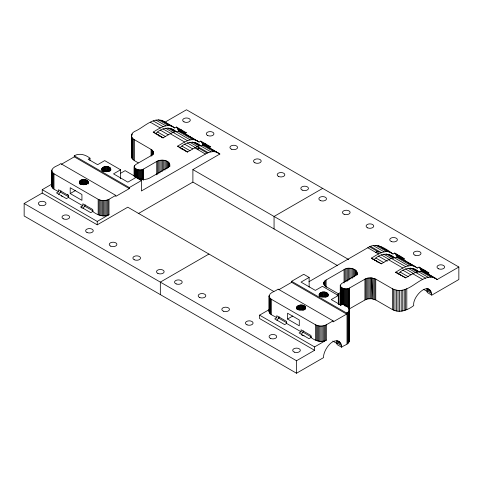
<?xml version="1.0" encoding="UTF-8"?>
<svg xmlns="http://www.w3.org/2000/svg" width="483" height="483" viewBox="0 0 483 483"><rect width="100%" height="100%" fill="white"/><g stroke="black" fill="none" stroke-linecap="round" stroke-linejoin="round"><path stroke-width="0.72" d="M138.289 162.856C135.832 161.207 131.684 160.03 131.461 156.474L131.461 135.645L132.571 132.97L134.449 131.479C143.3 128.218 154.62 114.562 164.842 122.259L186.486 109.768L458.85 267.014L458.85 279.512L431.796 295.131C429.399 279.186 412.077 296.924 413.756 305.546C407.887 310.098 399.447 313.479 392.383 309.555L375.744 299.949L371.487 298.705L371.53 277.882L367.974 278.045L365.836 278.673L349.511 288.019C346.583 290.657 336.965 287.439 341.68 283.497L354.884 275.871C361.93 270.184 348.279 265.759 344.065 269.623L326.11 279.989C323.061 281.184 323.061 285.489 326.11 286.685L338.969 294.105L338.969 304.519M79.309 181.825C79.828 185.653 87.151 185.695 88.214 182.151C87.302 178.233 78.753 178.565 79.309 183.135M101.859 168.809C102.378 172.636 109.695 172.679 110.758 169.135C109.768 165.047 100.802 165.645 101.841 170.553M328.102 294.401C327.383 298.138 320.078 298.156 319.185 294.509C320.38 290.512 329.249 291.201 328.084 296.151M169.72 166.617C170.867 159.837 161.056 158.859 156.715 161.461L143.505 169.08C140.577 171.719 130.959 168.501 135.675 164.558L151.082 155.665C153.932 154.548 153.932 150.527 151.082 149.416L133.411 139.104L131.962 137.462L131.461 135.645M115.763 195.374L108.989 199.292L108.989 214.645C103.603 217.64 97.21 214.959 92.754 211.518L92.754 209.519L82.834 203.79L82.834 205.794L68.405 197.462L68.405 195.458L58.479 189.734L58.479 191.733C56.336 189.994 52.098 189.33 51.729 186.003L51.729 170.65C52.454 166.496 58.129 166.061 60.749 163.616L115.763 195.374L115.763 196.418L129.293 188.605L129.293 187.567L74.279 155.804L74.279 156.842L129.293 188.605M51.729 186.003L51.826 185.315M131.461 156.474L131.587 155.55M333.113 320.863L326.339 324.775L326.339 340.129C321.316 342.906 315.224 340.835 311.004 337.526L311.004 335.522L301.084 329.798L301.084 331.797L286.654 323.465L286.654 321.467L276.735 315.737L276.735 317.742C274.398 315.719 269.58 315.151 269.079 311.493L269.079 296.139C269.804 291.986 275.479 291.545 278.099 289.1L333.113 320.863L333.113 321.901L346.643 314.095L346.643 313.05L291.629 281.287L291.629 282.332L346.643 314.095M269.079 311.493L269.176 310.798M338.317 304.417L338.317 295.493L331.26 299.569L340.708 305.027L342.507 303.982C346.323 304.924 352.813 310.128 346.643 313.05M341.608 347.199L341.119 344.101L336.609 341.499L337.098 344.596L341.608 347.199C343.938 345.176 348.762 344.614 349.257 340.95L349.257 309.712M296.713 307.091C296.791 311.082 304.199 311.203 305.54 307.858C304.978 304.121 298.361 304.091 296.713 307.091L296.713 308.402M169.72 165.132L169.002 166.52L167.535 167.704L149.579 178.07C146.035 179.93 141.531 179.93 137.987 178.07L125.127 170.65L120.732 173.186M58.697 194.414L61.015 190.851M83.046 208.469L85.364 204.913M276.946 320.416L279.265 316.86M301.295 334.478L303.614 330.915M182.846 132.36L184.681 133.719L186.341 132.759L176.422 127.029L174.761 127.989C168.072 122.096 159.215 128.478 153.22 132.094L163.139 137.824C168.905 134.63 175.897 128.943 182.846 132.36L199.111 142.05L200.771 141.09L210.691 146.82L209.03 147.774L210.304 148.51M197.275 140.692C190.326 137.269 183.335 142.962 177.569 146.156L187.368 152.012L197.378 146.421L200.089 145.594L205.058 145.594L207.195 146.421L219.856 154.023L192.892 169.593L192.892 182.091L337.695 265.692M371.349 258.236L371.469 258.103C377.465 254.481 386.328 248.099 393.011 253.998L394.671 253.038L404.597 258.767L402.937 259.721C396.247 253.829 387.384 260.21 381.389 263.833L371.349 258.236L376.432 260.965M395.698 272.291L395.825 272.158C401.814 268.542 410.677 262.16 417.366 268.053L419.027 267.099L428.946 272.823L427.286 273.783C420.596 267.89 411.739 274.272 405.744 277.888L395.698 272.291L400.781 275.026M155.496 133.869C160.791 128.001 170.125 125.713 176.313 131.69M179.845 147.931C185.14 142.062 194.474 139.774 200.662 145.751M374.277 259.413C379.535 253.768 388.598 251.969 394.563 257.699M398.101 273.933C403.39 268.065 412.73 265.783 418.912 271.754M74.279 155.804C79.315 152.731 85.678 154.771 89.989 158.189L89.989 160.422M61.395 164.28L74.279 156.842M89.989 158.189L88.184 159.233L97.632 164.685L104.69 160.61L120.593 169.787L120.593 178.716M273.879 291.539L127.772 207.189L97.24 224.818L42.226 193.055L42.226 189.662L52.013 184.011M341.119 344.101C334.447 333.892 322.928 350.253 323.568 357.613L296.514 373.232L24.15 215.986L24.15 203.488L42.226 193.055M58.479 191.733L56.487 192.886L66.406 198.616L68.405 197.462M70.204 193.562L81.929 200.33L81.929 194.498L70.204 187.73L70.204 193.562L75.433 190.544M120.593 169.787L113.529 173.862L127.862 182.139L135.983 177.454L141.392 180.582L141.392 190.99L205.426 154.023C209.169 151.855 213.969 150.593 218.02 152.67M81.868 208.034L80.836 206.941L82.834 205.794M129.293 187.567L141.392 180.582M208.203 152.67L197.378 146.421L199.159 148.432L197.36 149.47L199.159 148.432L207.225 153.087M92.754 211.518L90.756 212.671L80.836 206.941M42.226 189.662L97.24 221.425L108.989 214.645M138.192 213.667L192.892 182.091M208.94 254.046L160.332 282.114L160.332 294.612M322.668 188.388L274.06 216.456L274.06 228.954M291.629 281.287L303.729 274.302L309.138 277.429L309.138 287.095M278.745 289.77L291.629 282.332M309.138 277.429L301.024 282.114L315.357 290.392L322.421 286.31L338.317 295.493M308.903 281.728L367.762 247.749C375.587 242.176 384.601 247.815 391.176 252.639M259.576 315.151L314.59 346.915L314.59 350.302L259.576 318.538L259.576 315.151L269.363 309.5M367.762 247.749L378.581 253.998L377.628 251.468L375.828 252.404L377.628 251.468L381.359 252.639L370.539 246.39M276.735 317.742L274.736 318.895L284.656 324.618L286.654 323.465M287.554 319.046L299.279 325.814L299.279 319.981L287.554 313.213L287.554 319.046L292.783 316.033M338.293 293.785L340.213 292.674M337.086 295.198L338.969 294.105M301.084 331.797L299.086 332.95L309.005 338.68L311.004 337.526M348.901 288.321L348.901 309.15L365.836 299.502L367.974 298.874L371.487 298.705M372.701 278.045L372.701 298.874L371.53 277.882L375.744 279.12L392.383 288.725C396.797 291.038 402.399 291.038 406.813 288.725C415.664 285.465 426.984 271.808 437.206 279.512L458.85 267.014M314.59 346.915L326.339 340.129M24.15 203.488L296.514 360.735L314.59 350.302M51.729 170.65L52.104 172.014L53.975 173.777L98.164 199.292C101.472 201.025 105.674 201.025 108.989 199.292M269.079 296.139L269.454 297.504L271.325 299.261L315.514 324.775C318.822 326.508 323.024 326.508 326.339 324.775M108.717 166.913L108.717 171.495L105.819 171.103L103.718 171.556L103.718 166.979M86.167 179.93L86.167 184.512L83.275 184.12L81.168 184.578L81.168 179.996M326.375 292.529L326.375 297.111L323.55 296.574L321.388 296.924L321.388 292.342M303.831 305.546L303.831 310.128L301.006 309.591L298.838 309.941L298.838 305.359M199.159 148.432L194.601 147.774L205.426 154.023M301.893 335.311L304.055 335.818M186.341 132.759L178.432 130.519L182.194 132.626M210.063 146.609L202.782 144.574L204.665 145.631M181.077 148.758L182.405 149.144M207.793 147.387L209.694 148.112M176.422 127.029L177.949 129.299L185.502 133.459M200.771 141.09L202.305 143.354L209.851 147.514M403.866 259.329L396.205 255.302L394.671 253.038L403.758 259.462M428.832 273.752L420.554 269.363L419.027 267.099L428.107 273.523M182.544 131.497L177.539 128.689L181.385 129.897L183.443 133.326M206.893 145.558L201.888 142.745L205.728 143.952L207.497 146.778M163 120.907L172.926 126.637M401.095 258.369L415.525 266.701M425.445 272.43L435.37 278.154M165.464 122.622L174.761 127.989M184.681 133.719L199.111 142.05M211.578 149.247L219.856 154.023M382.192 247.749L393.011 253.998M404.814 260.808L406.07 261.532M407.326 262.257L417.366 268.053M427.286 273.783L437.206 279.512M160.863 120.08L170.789 125.809M180.708 131.539L195.138 139.865M205.058 145.594L215.877 151.843M378.213 245.569L389.038 251.818M398.958 257.542L413.388 265.873M423.307 271.603L433.227 277.327M158.478 119.802L168.398 125.532M178.318 131.261L192.747 139.587M202.667 145.317L213.492 151.565M375.828 245.292L386.648 251.54M396.573 257.264L411.003 265.596M420.922 271.325L430.842 277.049M155.9 120.08L165.82 125.809M175.74 131.539L190.169 139.865M200.089 145.594L210.914 151.843M373.25 245.569L384.07 251.818M393.989 257.542L408.419 265.873M428.264 277.327L412.705 268.403M170.101 128.339L175.685 131.557M194.456 142.394L200.034 145.618M388.356 254.342L393.935 257.566M392.534 256.968L393.772 257.687M167.939 127.989L174.755 131.925M192.288 142.044L199.105 145.987M386.189 253.992L393.627 258.29M410.538 268.053L417.982 272.346M153.189 120.907L163.109 126.637M173.029 132.36L187.458 140.692M391.278 258.369L405.708 266.701M415.634 272.43L425.553 278.154M165.512 128.17L172.956 132.469M189.861 142.231L197.306 146.53M383.768 254.179L391.206 258.477M408.117 268.24L415.555 272.533M369.561 246.813L377.628 251.468M162.994 128.901L171.054 133.556M187.344 142.956L195.404 147.611M381.244 254.909L389.304 259.558M405.593 268.965L413.653 273.62M150.412 122.259L160.332 127.989M170.251 133.719L184.681 142.05M388.507 259.721L402.937 268.053M412.856 273.783L422.776 279.512M160.332 130.175L168.392 134.829M184.681 144.236L192.741 148.891M378.581 256.183L387.263 261.194M402.937 270.245L410.997 274.893M157.609 132.022L165.669 136.671M181.958 146.077L190.024 150.732M375.865 258.025L383.925 262.68M400.214 272.086L408.274 276.735M427.962 288.719L429.894 289.83M426.839 288.568L430.709 290.802M431.307 292.034L426.797 289.426L427.286 292.529L431.796 295.131M153.22 132.094L163.139 137.824M177.569 146.156L187.489 151.879M371.469 258.103L381.389 263.833M395.825 272.158L405.744 277.888M427.159 290.887L431.669 293.489M423.609 289.365L427.533 291.629M192.892 169.593L348.732 259.57M337.774 340.787L339.706 341.904M336.657 340.642L340.521 342.87M336.977 342.954L341.487 345.556M332.769 341.058L337.345 343.697M60.176 191.98L68.858 196.992M84.525 206.036L93.207 211.047M278.425 317.983L286.485 322.638M302.781 332.044L311.457 337.056M182.532 149.018L187.368 152.012M158.183 134.962L163.019 137.957M424.949 272.587L420.554 269.363L421.562 271.923M400.6 258.526L396.205 255.302L397.213 257.862M380.35 246.39L381.733 247.411M207.195 146.421L208.571 147.436M428.403 273.245L423.983 269.961L426.048 273.39M404.054 259.19L399.64 255.905L401.699 259.335M425.143 271.561L427.467 273.463M400.793 257.505L403.118 259.401M414.571 269.248L415.7 270.196M390.222 255.193L391.351 256.135M196.321 143.24L197.45 144.188M171.972 129.184L173.095 130.132M376.305 261.098L377.289 262.088M158.056 135.089L159.04 136.085M61.444 195.748L62.367 196.72M67.68 194.311L68.405 195.458M348.883 339.585L349.257 340.95M202.305 143.354L203.313 145.914M177.949 129.299L178.964 131.853M406.813 288.725L406.813 309.555M405.593 289.329L405.593 310.152M404.229 289.812L404.229 310.635M402.75 290.162L402.75 310.992M401.192 290.38L401.192 311.209M399.598 290.452L399.598 311.281M398.004 290.38L398.004 311.209M396.446 290.162L396.446 310.992M394.967 289.812L394.967 310.635M393.603 289.329L393.603 310.152M392.383 288.725L392.383 309.555M375.744 279.12L375.744 299.949M374.832 278.673L374.832 299.502M373.812 278.311L373.812 299.14M370.334 277.828L370.334 298.657M369.139 277.882L369.139 298.711M367.974 278.045L367.974 298.874M366.863 278.311L366.863 299.14M365.836 278.673L365.836 299.502M364.925 279.12L364.925 299.949M357.118 272.563L357.118 274.797M357.07 273.293L357.07 274.785M356.961 271.838L356.961 274.815M356.605 271.144L356.605 274.863M356.049 270.486L356.049 275.69M355.313 269.894L355.313 275.841M354.419 269.375L354.419 276.813M353.393 268.953L353.393 277.133M352.258 268.633L352.258 278.305M351.044 268.421L351.044 278.093M349.789 268.331L349.789 279.494M349.511 288.019L349.511 308.848M349.167 309.017L349.167 341.644M348.883 311.076L348.883 342.314M348.527 268.361L348.527 280.267M348.424 311.716L348.424 342.96M348.219 288.562L348.219 307.9M347.796 312.308L347.796 343.546M347.482 288.737L347.482 306.59M347.289 268.512L347.289 281.16M347.017 312.833L347.017 344.077M346.703 288.846L346.703 306.699M346.112 268.777L346.112 281.426M345.906 288.882L345.906 306.735M345.025 269.152L345.025 281.8M345.11 288.846L345.11 305.956M344.331 288.737L344.331 305.848M344.065 269.623L344.065 283.014M343.588 288.562L343.588 304.924M342.906 288.321L342.906 304.682M342.296 288.019L342.296 304.387M341.68 287.663L341.68 304.773M341.161 287.313L341.161 305.165M340.738 286.914L340.738 304.767M340.437 286.491L340.437 305.087M340.249 285.121L340.249 305.383M327.987 293.972L327.987 295.934M327.752 293.555L327.752 295.518M327.396 293.169L327.396 296.441M326.931 292.825L326.931 296.749M326.11 279.989L326.11 287.427M325.741 292.287L325.741 296.87M325.421 325.222L325.421 340.581M325.27 280.557L325.27 286.504M325.041 292.118L325.041 296.701M324.6 281.191L324.6 285.652M324.401 325.584L324.401 340.944M324.304 292.016L324.304 296.598M324.111 281.873L324.111 284.849M323.809 282.597L323.809 284.082M323.55 291.992L323.55 296.574M323.29 325.85L323.29 341.209M322.795 292.034L322.795 296.616M322.07 292.155L322.07 296.737M322.125 326.013L322.125 341.366M320.923 326.067L320.923 341.421M320.766 292.595L320.766 296.526M320.235 292.903L320.235 296.834M319.794 293.259L319.794 296.538M319.728 326.013L319.728 341.366M319.468 293.658L319.468 295.62M319.263 294.075L319.263 296.043M319.185 294.509L319.185 295.819M318.563 325.85L318.563 341.209M317.452 325.584L317.452 340.944M316.425 325.222L316.425 340.581M315.514 324.775L315.514 340.129M305.443 306.989L305.443 308.951M305.202 306.572L305.202 309.192M304.851 306.186L304.851 309.458M304.387 305.842L304.387 309.766M303.191 305.31L303.191 309.887M302.497 305.135L302.497 309.718M301.76 305.033L301.76 309.615M301.006 305.008L301.006 309.591M300.251 305.051L300.251 309.633M299.52 305.171L299.52 309.754M298.222 305.612L298.222 309.543M297.685 305.92L297.685 309.192M297.25 306.276L297.25 309.555M296.924 306.675L296.924 309.295M296.514 360.735L296.514 373.232M271.325 299.261L271.325 314.614M270.54 298.736L270.54 314.089M269.912 298.144L269.912 313.497M269.454 297.504L269.454 312.857M269.176 295.445L269.176 312.181M169.768 164.401L169.768 166.629M169.611 163.677L169.611 166.653M169.255 162.976L169.255 166.695M168.7 162.318L168.7 167.529M167.963 161.727L167.963 167.679M167.07 161.213L167.07 168.652M166.043 160.785L166.043 168.972M164.908 160.465L164.908 170.137M163.695 160.259L163.695 169.925M162.439 160.169L162.439 171.326M161.177 160.199L161.177 171.356M159.939 160.35L159.939 172.992M158.762 160.616L158.762 173.258M157.675 160.984L157.675 174.375M156.715 161.461L156.715 174.846M153.328 152.537L153.328 154.029M152.948 151.173L152.948 154.149M152.489 150.533L152.489 154.995M151.861 149.941L151.861 155.894M151.082 149.416L151.082 156.106M143.505 169.08L143.505 180.244M142.896 169.382L142.896 179.797M142.213 169.624L142.213 179.296M141.477 169.799L141.477 179.471M140.698 169.907L140.698 179.579M139.901 169.944L139.901 179.616M139.098 169.907L139.098 178.837M138.319 169.799L138.319 178.728M137.583 169.624L137.583 178.553M136.9 169.382L136.9 177.563M136.291 169.08L136.291 177.267M135.675 168.724L135.675 176.911M135.149 168.374L135.149 177.303M134.733 167.981L134.733 176.905M134.449 139.81L134.449 160.64M134.425 165.735L134.425 176.482M134.238 166.182L134.238 176.029M134.177 166.641L134.177 176.313M133.411 139.104L133.411 159.933M132.571 138.319L132.571 159.149M131.962 133.821L131.962 135.312M131.962 137.462L131.962 158.291M131.587 134.721L131.587 157.392M110.758 169.135L110.758 170.445M110.71 168.7L110.71 170.01M110.535 168.271L110.535 170.239M110.239 167.873L110.239 170.493M109.828 167.504L109.828 171.435M109.315 167.184L109.315 171.109M108.047 166.707L108.047 171.29M108.071 199.739L108.071 215.092M107.329 166.575L107.329 171.157M107.051 200.101L107.051 215.454M106.58 166.508L106.58 171.091M105.94 200.367L105.94 215.72M105.819 166.52L105.819 171.103M105.077 166.599L105.077 171.181M104.775 200.53L104.775 215.883M104.37 166.756L104.37 171.338M103.573 200.584L103.573 215.937M103.139 167.257L103.139 171.187M102.65 167.595L102.65 171.519M102.378 200.53L102.378 215.883M102.269 167.969L102.269 170.59M101.998 168.38L101.998 170.342M101.213 200.367L101.213 215.72M100.102 200.101L100.102 215.454M99.075 199.739L99.075 215.092M98.164 199.292L98.164 214.645M97.24 221.425L97.24 224.818M88.166 181.717L88.129 183.896M87.991 181.288L87.991 183.908M87.689 180.89L87.689 183.51M87.278 180.521L87.278 183.794M86.771 180.201L86.771 184.126M85.503 179.73L85.503 184.307M84.779 179.591L84.779 184.174M84.03 179.525L84.03 184.108M83.275 179.537L83.275 184.12M82.533 179.616L82.533 184.198M81.826 179.773L81.826 184.355M80.595 180.274L80.595 184.204M80.106 180.612L80.106 184.536M79.719 180.986L79.719 183.606M79.453 181.397L79.453 182.707M53.975 173.777L53.975 189.131M53.19 173.246L53.19 188.599M52.562 172.654L52.562 188.014M52.104 172.014L52.104 187.368M51.826 169.962L51.826 186.698M153.232 151.849L153.202 154.089L153.232 151.849M184.029 121.873A3.828 2.21 0 0 0 190.254 120.557A3.828 2.21 0 0 0 185.17 118.106A3.828 2.21 0 0 0 184.029 121.873M207.66 135.518A3.828 2.21 0 0 0 213.884 134.202A3.828 2.21 0 0 0 208.801 131.744A3.828 2.21 0 0 0 207.66 135.518M231.291 149.156A3.828 2.21 0 0 0 237.515 147.846A3.828 2.21 0 0 0 232.432 145.389A3.828 2.21 0 0 0 231.291 149.156M254.915 162.801A3.828 2.21 0 0 0 261.14 161.485A3.828 2.21 0 0 0 256.056 159.034A3.828 2.21 0 0 0 254.915 162.801M278.546 176.44A3.828 2.21 0 0 0 284.771 175.13A3.828 2.21 0 0 0 279.687 172.673A3.828 2.21 0 0 0 278.546 176.44M302.177 190.085A3.828 2.21 0 0 0 308.402 188.768A3.828 2.21 0 0 0 303.318 186.317A3.828 2.21 0 0 0 302.177 190.085M39.733 205.184A3.828 2.21 0 0 0 45.957 203.868A3.828 2.21 0 0 0 40.874 201.417A3.828 2.21 0 0 0 39.733 205.184M63.364 218.829A3.828 2.21 0 0 0 69.588 217.513A3.828 2.21 0 0 0 64.505 215.056A3.828 2.21 0 0 0 63.364 218.829M86.988 232.468A3.828 2.21 0 0 0 93.213 231.152A3.828 2.21 0 0 0 88.129 228.701A3.828 2.21 0 0 0 86.988 232.468M110.619 246.113A3.828 2.21 0 0 0 116.844 244.796A3.828 2.21 0 0 0 111.76 242.339A3.828 2.21 0 0 0 110.619 246.113M134.25 259.751A3.828 2.21 0 0 0 140.475 258.435A3.828 2.21 0 0 0 135.391 255.984A3.828 2.21 0 0 0 134.25 259.751M157.875 273.396A3.828 2.21 0 0 0 164.099 272.08A3.828 2.21 0 0 0 159.016 269.623A3.828 2.21 0 0 0 157.875 273.396M438.612 268.82A3.828 2.21 0 0 0 444.626 267.208A3.828 2.21 0 0 0 439.204 265.01A3.828 2.21 0 0 0 438.612 268.82M414.982 255.181A3.828 2.21 0 0 0 420.995 253.569A3.828 2.21 0 0 0 415.573 251.365A3.828 2.21 0 0 0 414.982 255.181M391.357 241.536A3.828 2.21 0 0 0 397.364 239.924A3.828 2.21 0 0 0 391.942 237.727A3.828 2.21 0 0 0 391.357 241.536M367.726 227.898A3.828 2.21 0 0 0 373.739 226.286A3.828 2.21 0 0 0 368.312 224.082A3.828 2.21 0 0 0 367.726 227.898M344.095 214.253A3.828 2.21 0 0 0 350.109 212.641A3.828 2.21 0 0 0 344.687 210.443A3.828 2.21 0 0 0 344.095 214.253M320.47 200.608A3.828 2.21 0 0 0 326.478 199.002A3.828 2.21 0 0 0 321.056 196.798A3.828 2.21 0 0 0 320.47 200.608M294.316 352.131A3.828 2.21 0 0 0 300.323 350.519A3.828 2.21 0 0 0 294.902 348.321A3.828 2.21 0 0 0 294.316 352.131M270.685 338.486A3.828 2.21 0 0 0 276.699 336.88A3.828 2.21 0 0 0 271.271 334.677A3.828 2.21 0 0 0 270.685 338.486M247.054 324.848A3.828 2.21 0 0 0 253.068 323.236A3.828 2.21 0 0 0 247.646 321.038A3.828 2.21 0 0 0 247.054 324.848M223.43 311.203A3.828 2.21 0 0 0 229.437 309.591A3.828 2.21 0 0 0 224.015 307.393A3.828 2.21 0 0 0 223.43 311.203M199.799 297.564A3.828 2.21 0 0 0 205.812 295.952A3.828 2.21 0 0 0 200.385 293.755A3.828 2.21 0 0 0 199.799 297.564M176.168 283.919A3.828 2.21 0 0 0 182.182 282.307A3.828 2.21 0 0 0 176.76 280.11A3.828 2.21 0 0 0 176.168 283.919"/></g></svg>
